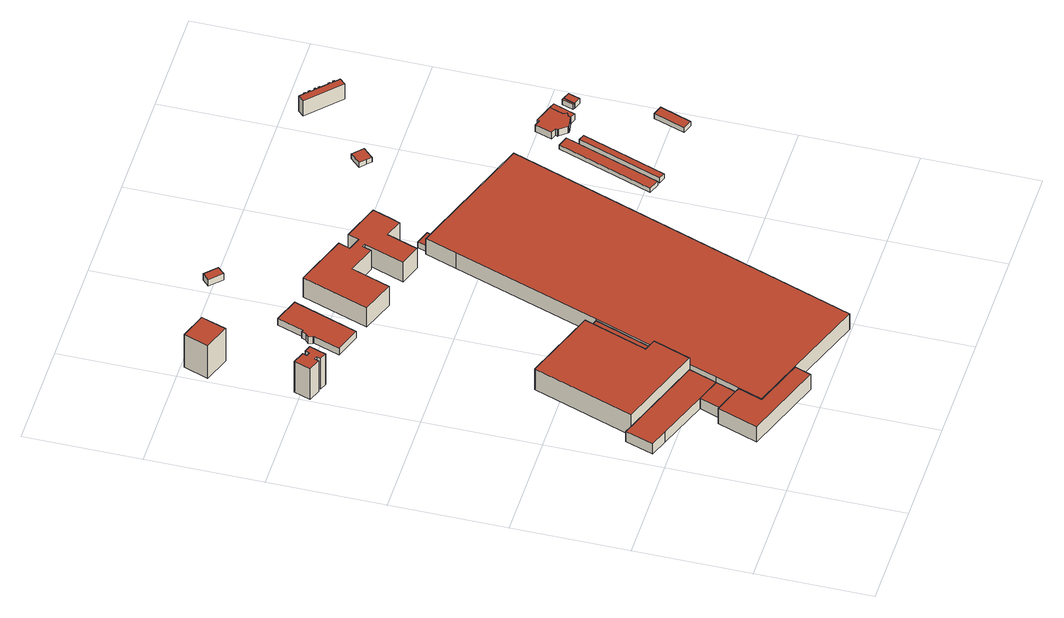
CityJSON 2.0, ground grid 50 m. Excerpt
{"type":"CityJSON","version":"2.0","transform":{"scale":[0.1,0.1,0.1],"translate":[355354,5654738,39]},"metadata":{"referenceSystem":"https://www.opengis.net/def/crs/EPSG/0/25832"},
"CityObjects":{
"building1":{"type":"Building","attributes":{"name":"Windtunnel","Geometrietyp2DReferenz":"3000","Gemeindeschluessel":"05315000","function":"31001_2111","roofType":"1000","measuredHeight":5.49,"storeysAboveGround":1},"address":[{"country":"Germany","locality":"Köln","thoroughfareNumber":"6","thoroughfareName":"Edsel-Ford-Str."}],"geometry":[{"type":"Solid","lod":"2","boundaries":[[[[0,1,2,3]],[[4,5,1,0]],[[6,7,5,4]],[[8,9,7,6]],[[10,11,9,8]],[[12,13,11,10]],[[3,2,13,12]],[[10,8,6,4,0,3,12]],[[1,5,7,9,11,13,2]]]],"semantics":{"surfaces":[{"type":"WallSurface"},{"type":"RoofSurface"},{"type":"GroundSurface"}],"values":[[0,0,0,0,0,0,0,1,2]]}}]},
"building2":{"type":"Building","attributes":{"Gemeindeschluessel":"05315000","Geometrietyp2DReferenz":"3000","function":"31001_2100"},"address":[{"country":"Germany","locality":"Köln","thoroughfareNumber":"6","thoroughfareName":"Edsel-Ford-Str."}],"children":["building2-1","building2-2"]},
"building2-1":{"type":"BuildingPart","attributes":{"roofType":"1000","measuredHeight":8.11,"storeysAboveGround":2},"parents":["building2"],"geometry":[{"type":"MultiSurface","lod":"2","boundaries":[[[14,15,16,17]],[[18,19,15,14]],[[20,21,22,23]],[[24,25,21,20]],[[26,27,25,24]],[[17,16,27,26]],[[24,20,23,18,14,17,26]],[[15,19,22,21,25,27,16]],[[28,29,22,19]],[[18,23,30,31]],[[31,30,29,28]]],"semantics":{"surfaces":[{"type":"WallSurface"},{"type":"RoofSurface"},{"type":"GroundSurface"},{"type":"ClosureSurface"}],"values":[0,0,0,0,0,0,1,2,0,0,3]}}]},
"building2-2":{"type":"BuildingPart","attributes":{"roofType":"1000","measuredHeight":5.52,"storeysAboveGround":2},"address":[{"country":"Germany","locality":"Köln","thoroughfareNumber":"6","thoroughfareName":"Edsel-Ford-Str."}],"parents":["building2"],"geometry":[{"type":"Solid","lod":"2","boundaries":[[[[6,32,33,8]],[[30,29,32,6]],[[8,33,28,31]],[[30,6,8,31]],[[32,29,28,33]],[[30,31,28,29]]]],"semantics":{"surfaces":[{"type":"WallSurface"},{"type":"RoofSurface"},{"type":"GroundSurface"},{"type":"ClosureSurface"}],"values":[[0,0,0,1,2,3]]}}]},
"building3":{"type":"Building","attributes":{"Geometrietyp2DReferenz":"3000","Gemeindeschluessel":"05315000","function":"31001_2100","roofType":"1000","measuredHeight":11.11,"storeysAboveGround":2},"address":[{"country":"Germany","locality":"Köln","thoroughfareNumber":"6","thoroughfareName":"Edsel-Ford-Str."}],"geometry":[{"type":"Solid","lod":"2","boundaries":[[[[34,35,36,37]],[[38,39,35,34]],[[40,41,39,38]],[[42,43,41,40]],[[44,45,43,42]],[[46,47,45,44]],[[37,36,47,46]],[[44,42,40,38,34,37,46]],[[35,39,41,43,45,47,36]]]],"semantics":{"surfaces":[{"type":"WallSurface"},{"type":"RoofSurface"},{"type":"GroundSurface"}],"values":[[0,0,0,0,0,0,0,1,2]]}}]},
"building4":{"type":"Building","attributes":{"Geometrietyp2DReferenz":"3000","Gemeindeschluessel":"05315000","function":"31001_2111","roofType":"1000","measuredHeight":16.57,"storeysAboveGround":4},"address":[{"country":"Germany","locality":"Köln","thoroughfareNumber":"6","thoroughfareName":"Edsel-Ford-Str."}],"geometry":[{"type":"Solid","lod":"2","boundaries":[[[[48,49,50,51]],[[52,53,49,48]],[[54,55,53,52]],[[56,57,55,54]],[[58,59,57,56]],[[60,61,59,58]],[[62,63,61,60]],[[64,65,63,62]],[[66,67,65,64]],[[68,69,67,66]],[[70,71,69,68]],[[51,50,71,70]],[[68,66,64,62,60,58,56,54,52,48,51,70]],[[49,53,55,57,59,61,63,65,67,69,71,50]]]],"semantics":{"surfaces":[{"type":"WallSurface"},{"type":"RoofSurface"},{"type":"GroundSurface"}],"values":[[0,0,0,0,0,0,0,0,0,0,0,0,1,2]]}}]},
"building5":{"type":"Building","attributes":{"Geometrietyp2DReferenz":"3000","Gemeindeschluessel":"05315000","function":"31001_2000","roofType":"1000","measuredHeight":17.61},"address":[{"country":"Germany","locality":"Köln","thoroughfareNumber":"6","thoroughfareName":"Edsel-Ford-Str."}],"geometry":[{"type":"Solid","lod":"2","boundaries":[[[[72,73,74,75]],[[76,77,73,72]],[[78,79,77,76]],[[80,81,79,78]],[[82,83,81,80]],[[75,74,83,82]],[[80,78,76,72,75,82]],[[73,77,79,81,83,74]]]],"semantics":{"surfaces":[{"type":"WallSurface"},{"type":"RoofSurface"},{"type":"GroundSurface"}],"values":[[0,0,0,0,0,0,1,2]]}}]},
"building6":{"type":"Building","attributes":{"Geometrietyp2DReferenz":"3000","Gemeindeschluessel":"05315000","function":"31001_2100","roofType":"1000","measuredHeight":6.68,"storeysAboveGround":1},"address":[{"country":"Germany","locality":"Köln","thoroughfareNumber":"4","thoroughfareName":"Edsel-Ford-Str."}],"geometry":[{"type":"Solid","lod":"2","boundaries":[[[[84,85,86,87]],[[88,89,85,84]],[[90,91,89,88]],[[92,93,91,90]],[[94,95,93,92]],[[87,86,95,94]],[[92,90,88,84,87,94]],[[85,89,91,93,95,86]]]],"semantics":{"surfaces":[{"type":"WallSurface"},{"type":"RoofSurface"},{"type":"GroundSurface"}],"values":[[0,0,0,0,0,0,1,2]]}}]},
"building7":{"type":"Building","attributes":{"Geometrietyp2DReferenz":"3000","Gemeindeschluessel":"05315000","function":"51009_1610","roofType":"1000","measuredHeight":3.07},"geometry":[{"type":"Solid","lod":"2","boundaries":[[[[96,97,98,99]],[[100,89,97,96]],[[101,85,89,100]],[[99,98,85,101]],[[100,96,99,101]],[[97,89,85,98]]]],"semantics":{"surfaces":[{"type":"WallSurface"},{"type":"RoofSurface"},{"type":"GroundSurface"}],"values":[[0,0,0,0,1,2]]}}]},
"building8":{"type":"Building","attributes":{"Geometrietyp2DReferenz":"3000","Gemeindeschluessel":"05315000","function":"31001_2111","roofType":"1000","measuredHeight":3.58,"storeysAboveGround":1},"address":[{"country":"Germany","locality":"Köln","thoroughfareNumber":"6","thoroughfareName":"Edsel-Ford-Str."}],"geometry":[{"type":"Solid","lod":"2","boundaries":[[[[102,103,104,105]],[[106,107,103,102]],[[108,109,107,106]],[[110,111,109,108]],[[112,113,111,110]],[[114,115,113,112]],[[116,117,115,114]],[[118,119,117,116]],[[120,121,119,118]],[[105,104,121,120]],[[118,116,114,112,110,108,106,102,105,120]],[[103,107,109,111,113,115,117,119,121,104]]]],"semantics":{"surfaces":[{"type":"WallSurface"},{"type":"RoofSurface"},{"type":"GroundSurface"}],"values":[[0,0,0,0,0,0,0,0,0,0,1,2]]}}]},
"building9":{"type":"Building","attributes":{"Geometrietyp2DReferenz":"3000","Gemeindeschluessel":"05315000","function":"31001_2111","roofType":"1000","measuredHeight":8.47},"address":[{"country":"Germany","locality":"Köln","thoroughfareNumber":"6","thoroughfareName":"Edsel-Ford-Str."}],"geometry":[{"type":"Solid","lod":"2","boundaries":[[[[122,123,22,124]],[[125,126,123,122]],[[127,128,126,125]],[[129,130,128,127]],[[131,132,130,129]],[[133,134,132,131]],[[135,136,134,133]],[[137,138,136,135]],[[139,140,138,137]],[[141,142,140,139]],[[143,25,142,141]],[[144,21,25,143]],[[124,22,21,144]],[[143,141,139,137,135,133,131,129,127,125,122,124,144]],[[123,126,128,130,132,134,136,138,140,142,25,21,22]]]],"semantics":{"surfaces":[{"type":"WallSurface"},{"type":"RoofSurface"},{"type":"GroundSurface"}],"values":[[0,0,0,0,0,0,0,0,0,0,0,0,0,1,2]]}}]},
"building10":{"type":"Building","attributes":{"Geometrietyp2DReferenz":"3000","Gemeindeschluessel":"05315000","function":"31001_2100","roofType":"1000","measuredHeight":3.35,"storeysAboveGround":1},"address":[{"country":"Germany","locality":"Köln","thoroughfareNumber":"6","thoroughfareName":"Edsel-Ford-Str."}],"geometry":[{"type":"Solid","lod":"2","boundaries":[[[[145,146,147,148]],[[149,150,146,145]],[[151,152,150,149]],[[148,147,152,151]],[[149,145,148,151]],[[146,150,152,147]]]],"semantics":{"surfaces":[{"type":"WallSurface"},{"type":"RoofSurface"},{"type":"GroundSurface"}],"values":[[0,0,0,0,1,2]]}}]},
"building11":{"type":"Building","attributes":{"Geometrietyp2DReferenz":"3000","Gemeindeschluessel":"05315000","function":"31001_2020","roofType":"1000","measuredHeight":10.47,"storeysAboveGround":3},"address":[{"country":"Germany","locality":"Köln","thoroughfareNumber":"6","thoroughfareName":"Edsel-Ford-Str."}],"geometry":[{"type":"Solid","lod":"2","boundaries":[[[[153,154,155,156]],[[157,158,154,153]],[[159,160,158,157]],[[161,162,160,159]],[[163,164,162,161]],[[165,166,164,163]],[[167,168,166,165]],[[169,170,168,167]],[[171,172,170,169]],[[173,174,172,171]],[[175,176,174,173]],[[177,178,176,175]],[[179,180,178,177]],[[181,182,180,179]],[[183,184,182,181]],[[185,186,184,183]],[[156,155,186,185]],[[183,181,179,177,175,173,171,169,167,165,163,161,159,157,153,156,185]],[[154,158,160,162,164,166,168,170,172,174,176,178,180,182,184,186,155]]]],"semantics":{"surfaces":[{"type":"WallSurface"},{"type":"RoofSurface"},{"type":"GroundSurface"}],"values":[[0,0,0,0,0,0,0,0,0,0,0,0,0,0,0,0,0,1,2]]}}]},
"building12":{"type":"Building","attributes":{"Geometrietyp2DReferenz":"3000","Gemeindeschluessel":"05315000","function":"31001_2000","roofType":"1000","measuredHeight":3.06},"address":[{"country":"Germany","locality":"Köln","thoroughfareNumber":"6","thoroughfareName":"Edsel-Ford-Str."}],"geometry":[{"type":"Solid","lod":"2","boundaries":[[[[187,188,189,190]],[[191,192,188,187]],[[193,194,192,191]],[[190,189,194,193]],[[191,187,190,193]],[[188,192,194,189]]]],"semantics":{"surfaces":[{"type":"WallSurface"},{"type":"RoofSurface"},{"type":"GroundSurface"}],"values":[[0,0,0,0,1,2]]}}]},
"building13":{"type":"Building","attributes":{"Geometrietyp2DReferenz":"3000","Gemeindeschluessel":"05315000","function":"51009_1610","roofType":"1000","measuredHeight":2.16},"geometry":[{"type":"Solid","lod":"2","boundaries":[[[[195,196,197,198]],[[199,200,196,195]],[[201,202,200,199]],[[198,197,202,201]],[[199,195,198,201]],[[196,200,202,197]]]],"semantics":{"surfaces":[{"type":"WallSurface"},{"type":"RoofSurface"},{"type":"GroundSurface"}],"values":[[0,0,0,0,1,2]]}}]},
"building14":{"type":"Building","attributes":{"Geometrietyp2DReferenz":"3000","Gemeindeschluessel":"05315000","function":"51009_1611","roofType":"1000","measuredHeight":2.68},"geometry":[{"type":"Solid","lod":"2","boundaries":[[[[203,204,205,206]],[[207,208,204,203]],[[209,210,208,207]],[[206,205,210,209]],[[207,203,206,209]],[[204,208,210,205]]]],"semantics":{"surfaces":[{"type":"WallSurface"},{"type":"RoofSurface"},{"type":"GroundSurface"}],"values":[[0,0,0,0,1,2]]}}]},
"building15":{"type":"Building","attributes":{"Geometrietyp2DReferenz":"3000","Gemeindeschluessel":"05315000","function":"31001_2463","roofType":"1000","measuredHeight":2.49,"storeysAboveGround":1},"address":[{"country":"Germany","locality":"Köln","thoroughfareNumber":"6","thoroughfareName":"Edsel-Ford-Str."}],"geometry":[{"type":"Solid","lod":"2","boundaries":[[[[211,212,213,214]],[[215,216,212,211]],[[217,218,216,215]],[[219,220,218,217]],[[221,222,220,219]],[[214,213,222,221]],[[219,217,215,211,214,221]],[[212,216,218,220,222,213]]]],"semantics":{"surfaces":[{"type":"WallSurface"},{"type":"RoofSurface"},{"type":"GroundSurface"}],"values":[[0,0,0,0,0,0,1,2]]}}]},
"building16":{"type":"Building","attributes":{"Geometrietyp2DReferenz":"3000","Gemeindeschluessel":"05315000","function":"31001_2100","roofType":"1000","measuredHeight":3.49,"storeysAboveGround":1},"address":[{"country":"Germany","locality":"Köln","thoroughfareNumber":"6","thoroughfareName":"Edsel-Ford-Str."}],"geometry":[{"type":"Solid","lod":"2","boundaries":[[[[223,224,225,226]],[[227,228,224,223]],[[229,230,228,227]],[[231,232,230,229]],[[233,234,232,231]],[[235,236,234,233]],[[237,238,236,235]],[[239,240,238,237]],[[241,242,240,239]],[[243,244,242,241]],[[245,246,244,243]],[[247,248,246,245]],[[249,250,248,247]],[[251,252,250,249]],[[253,254,252,251]],[[226,225,254,253]],[[251,249,247,245,243,241,239,237,235,233,231,229,227,223,226,253]],[[224,228,230,232,234,236,238,240,242,244,246,248,250,252,254,225]]]],"semantics":{"surfaces":[{"type":"WallSurface"},{"type":"RoofSurface"},{"type":"GroundSurface"}],"values":[[0,0,0,0,0,0,0,0,0,0,0,0,0,0,0,0,1,2]]}}]},
"building17":{"type":"Building","attributes":{"Geometrietyp2DReferenz":"3000","Gemeindeschluessel":"05315000","function":"51009_1610","roofType":"1000","measuredHeight":2.51},"geometry":[{"type":"Solid","lod":"2","boundaries":[[[[255,256,257,258]],[[259,260,256,255]],[[261,262,260,259]],[[258,257,262,261]],[[259,255,258,261]],[[256,260,262,257]]]],"semantics":{"surfaces":[{"type":"WallSurface"},{"type":"RoofSurface"},{"type":"GroundSurface"}],"values":[[0,0,0,0,1,2]]}}]},
"building18":{"type":"Building","attributes":{"Geometrietyp2DReferenz":"3000","Gemeindeschluessel":"05315000","function":"51009_1610","roofType":"1000","measuredHeight":3.48},"geometry":[{"type":"Solid","lod":"2","boundaries":[[[[263,264,265,266]],[[267,268,264,263]],[[269,270,268,267]],[[271,272,270,269]],[[273,274,272,271]],[[275,276,274,273]],[[266,265,276,275]],[[273,271,269,267,263,266,275]],[[264,268,270,272,274,276,265]]]],"semantics":{"surfaces":[{"type":"WallSurface"},{"type":"RoofSurface"},{"type":"GroundSurface"}],"values":[[0,0,0,0,0,0,0,1,2]]}}]},
"building19":{"type":"Building","attributes":{"Geometrietyp2DReferenz":"3000","Gemeindeschluessel":"05315000","function":"31001_2000","roofType":"1000","measuredHeight":2.71},"address":[{"country":"Germany","locality":"Köln","thoroughfareNumber":"1","thoroughfareName":"Edsel-Ford-Str."}],"geometry":[{"type":"Solid","lod":"2","boundaries":[[[[277,278,279,280]],[[281,282,278,277]],[[283,284,282,281]],[[280,279,284,283]],[[281,277,280,283]],[[278,282,284,279]]]],"semantics":{"surfaces":[{"type":"WallSurface"},{"type":"RoofSurface"},{"type":"GroundSurface"}],"values":[[0,0,0,0,1,2]]}}]},
"building20":{"type":"Building","attributes":{"Geometrietyp2DReferenz":"3000","Gemeindeschluessel":"05315000","function":"31001_2100","roofType":"1000","measuredHeight":8.1},"address":[{"country":"Germany","locality":"Köln","thoroughfareNumber":"6","thoroughfareName":"Edsel-Ford-Str."}],"geometry":[{"type":"Solid","lod":"2","boundaries":[[[[285,286,287,288]],[[289,290,286,285]],[[291,292,290,289]],[[293,294,292,291]],[[295,296,294,293]],[[297,298,296,295]],[[299,300,298,297]],[[301,302,300,299]],[[303,304,302,301]],[[305,306,304,303]],[[307,308,306,305]],[[309,310,308,307]],[[311,312,310,309]],[[313,314,312,311]],[[315,316,314,313]],[[317,318,316,315]],[[319,320,318,317]],[[321,322,320,319]],[[323,324,322,321]],[[325,326,324,323]],[[327,328,326,325]],[[329,330,328,327]],[[331,332,330,329]],[[333,334,332,331]],[[335,336,334,333]],[[337,338,336,335]],[[339,340,338,337]],[[288,287,340,339]],[[337,335,333,331,329,327,325,323,321,319,317,315,313,311,309,307,305,303,301,299,297,295,293,291,289,285,288,339]],[[286,290,292,294,296,298,300,302,304,306,308,310,312,314,316,318,320,322,324,326,328,330,332,334,336,338,340,287]]]],"semantics":{"surfaces":[{"type":"WallSurface"},{"type":"RoofSurface"},{"type":"GroundSurface"}],"values":[[0,0,0,0,0,0,0,0,0,0,0,0,0,0,0,0,0,0,0,0,0,0,0,0,0,0,0,0,1,2]]}}]},
"building21":{"type":"Building","attributes":{"Geometrietyp2DReferenz":"3000","Gemeindeschluessel":"05315000","function":"31001_2111","roofType":"1000","measuredHeight":2.7,"storeysAboveGround":1},"address":[{"country":"Germany","locality":"Köln","thoroughfareNumber":"1","thoroughfareName":"Edsel-Ford-Str."}],"geometry":[{"type":"Solid","lod":"2","boundaries":[[[[341,342,278,277]],[[343,344,342,341]],[[281,282,344,343]],[[277,278,282,281]],[[343,341,277,281]],[[342,344,282,278]]]],"semantics":{"surfaces":[{"type":"WallSurface"},{"type":"RoofSurface"},{"type":"GroundSurface"}],"values":[[0,0,0,0,1,2]]}}]}
},
"vertices":[
[131,673,75],[131,673,21],[98,686,21],[98,686,75],[510,538,75],[510,538,21],[466,416,75],[466,416,21],[360,454,75],[360,454,21],[134,535,75],[134,535,21],[54,563,75],[54,563,21],
[296,361,100],[296,361,19],[234,187,19],[234,187,100],[323,352,100],[323,352,19],[392,210,100],[392,210,19],[429,314,19],[429,314,100],[609,132,100],[609,132,19],[583,61,100],[583,61,19],[323,352,20],[429,314,20],[429,314,75],[323,352,75],
[466,416,20],[360,454,20],
[614,995,136],[614,995,25],[289,1111,25],[289,1111,136],[610,984,136],[610,984,25],[515,719,136],[515,719,25],[569,700,136],[569,700,25],[510,538,136],[510,538,25],[131,673,136],[131,673,25],
[81,2005,185],[81,2005,20],[27,2025,20],[27,2025,185],[74,1986,185],[74,1986,20],[89,1981,185],[89,1981,20],[96,2000,185],[96,2000,20],[127,1989,185],[127,1989,20],[101,1918,185],[101,1918,20],[71,1929,185],[71,1929,20],[77,1947,185],[77,1947,20],[63,1952,185],[63,1952,20],[56,1934,185],[56,1934,20],[2,1954,185],[2,1954,20],
[177,2446,185],[177,2446,9],[62,2487,9],[62,2487,185],[165,2413,185],[165,2413,9],[152,2376,185],[152,2376,9],[139,2338,185],[139,2338,9],[24,2379,185],[24,2379,9],
[623,979,94],[623,979,28],[610,984,28],[610,984,94],[651,969,94],[651,969,28],[665,964,94],[665,964,28],[569,700,94],[569,700,28],[515,719,94],[515,719,28],
[655,980,58],[655,980,28],[627,990,28],[627,990,58],[651,969,58],[623,979,58],
[321,2026,56],[321,2026,20],[281,1912,20],[281,1912,56],[318,2027,56],[318,2027,20],[314,2047,56],[314,2047,20],[330,2061,56],[330,2061,20],[337,2080,56],[337,2080,20],[344,2077,56],[344,2077,20],[384,2191,56],[384,2191,20],[492,2152,56],[492,2152,20],[393,1872,56],[393,1872,20],
[466,416,103],[466,416,19],[429,314,103],[510,538,103],[510,538,19],[569,700,103],[569,700,19],[665,964,103],[665,964,19],[888,1599,103],[888,1599,19],[937,1736,103],[937,1736,19],[943,1733,103],[943,1733,19],[1004,1712,103],[1004,1712,19],[1506,1532,103],[1506,1532,19],[960,6,103],[960,6,19],[609,132,103],[392,210,103],
[600,2494,62],[600,2494,29],[549,2543,29],[549,2543,62],[571,2464,62],[571,2464,29],[520,2513,62],[520,2513,29],
[795,2054,128],[795,2054,24],[563,2137,24],[563,2137,128],[777,2004,128],[777,2004,24],[834,1984,128],[834,1984,24],[851,2032,128],[851,2032,24],[1015,1974,128],[1015,1974,24],[986,1892,128],[986,1892,24],[971,1852,128],[971,1852,24],[893,1880,128],[893,1880,24],[845,1746,128],[845,1746,24],[752,1779,128],[752,1779,24],[814,1953,128],[814,1953,24],[801,1958,128],[801,1958,24],[787,1919,128],[787,1919,24],[665,1963,128],[665,1963,24],[605,1796,128],[605,1796,24],[461,1847,128],[461,1847,24],
[1019,1753,57],[1019,1753,26],[958,1775,26],[958,1775,57],[1004,1712,57],[1004,1712,26],[943,1733,57],[943,1733,26],
[1708,1372,44],[1708,1372,22],[1661,1388,22],[1661,1388,44],[1560,957,44],[1560,957,22],[1513,974,44],[1513,974,22],
[1741,1311,43],[1741,1311,17],[1712,1321,17],[1712,1321,43],[1610,944,43],[1610,944,17],[1582,955,43],[1582,955,17],
[1433,2126,48],[1433,2126,23],[1389,2167,23],[1389,2167,48],[1399,2091,48],[1399,2091,23],[1391,2082,48],[1391,2082,23],[1373,2099,48],[1373,2099,23],[1348,2123,48],[1348,2123,23],
[1767,1500,50],[1767,1500,15],[1742,1509,15],[1742,1509,50],[1771,1510,50],[1771,1510,15],[1823,1491,50],[1823,1491,15],[1855,1480,50],[1855,1480,15],[1834,1422,50],[1834,1422,15],[1842,1406,50],[1842,1406,15],[1826,1398,50],[1826,1398,15],[1821,1385,50],[1821,1385,15],[1819,1386,50],[1819,1386,15],[1771,1377,50],[1771,1377,15],[1768,1381,50],[1768,1381,15],[1739,1414,50],[1739,1414,15],[1737,1415,50],[1737,1415,15],[1741,1426,50],[1741,1426,15],[1715,1435,50],[1715,1435,15],
[1981,1061,41],[1981,1061,16],[1938,1076,16],[1938,1076,41],[1932,924,41],[1932,924,16],[1889,940,41],[1889,940,16],
[1842,1406,49],[1842,1406,14],[1826,1398,14],[1826,1398,49],[1834,1422,49],[1834,1422,14],[1855,1480,49],[1855,1480,14],[1880,1471,49],[1880,1471,14],[1846,1376,49],[1846,1376,14],[1821,1385,49],[1821,1385,14],
[1930,1445,41],[1930,1445,14],[1922,1448,14],[1922,1448,41],[1912,1395,41],[1912,1395,14],[1904,1398,41],[1904,1398,14],
[1612,2420,110],[1612,2420,29],[1593,2438,29],[1593,2438,110],[1616,2423,110],[1616,2423,29],[1620,2419,110],[1620,2419,29],[1617,2415,110],[1617,2415,29],[1627,2406,110],[1627,2406,29],[1630,2409,110],[1630,2409,29],[1635,2405,110],[1635,2405,29],[1631,2402,110],[1631,2402,29],[1646,2387,110],[1646,2387,29],[1650,2391,110],[1650,2391,29],[1654,2387,110],[1654,2387,29],[1650,2383,110],[1650,2383,29],[1661,2373,110],[1661,2373,29],[1664,2377,110],[1664,2377,29],[1668,2373,110],[1668,2373,29],[1665,2369,110],[1665,2369,29],[1695,2341,110],[1695,2341,29],[1698,2345,110],[1698,2345,29],[1702,2340,110],[1702,2340,29],[1699,2337,110],[1699,2337,29],[1709,2327,110],[1709,2327,29],[1713,2331,110],[1713,2331,29],[1717,2327,110],[1717,2327,29],[1713,2323,110],[1713,2323,29],[1732,2305,110],[1732,2305,29],[1709,2281,110],[1709,2281,29],[1570,2414,110],[1570,2414,29],
[1962,1433,41],[1962,1433,14],[1944,1383,41],[1944,1383,14]
]}
